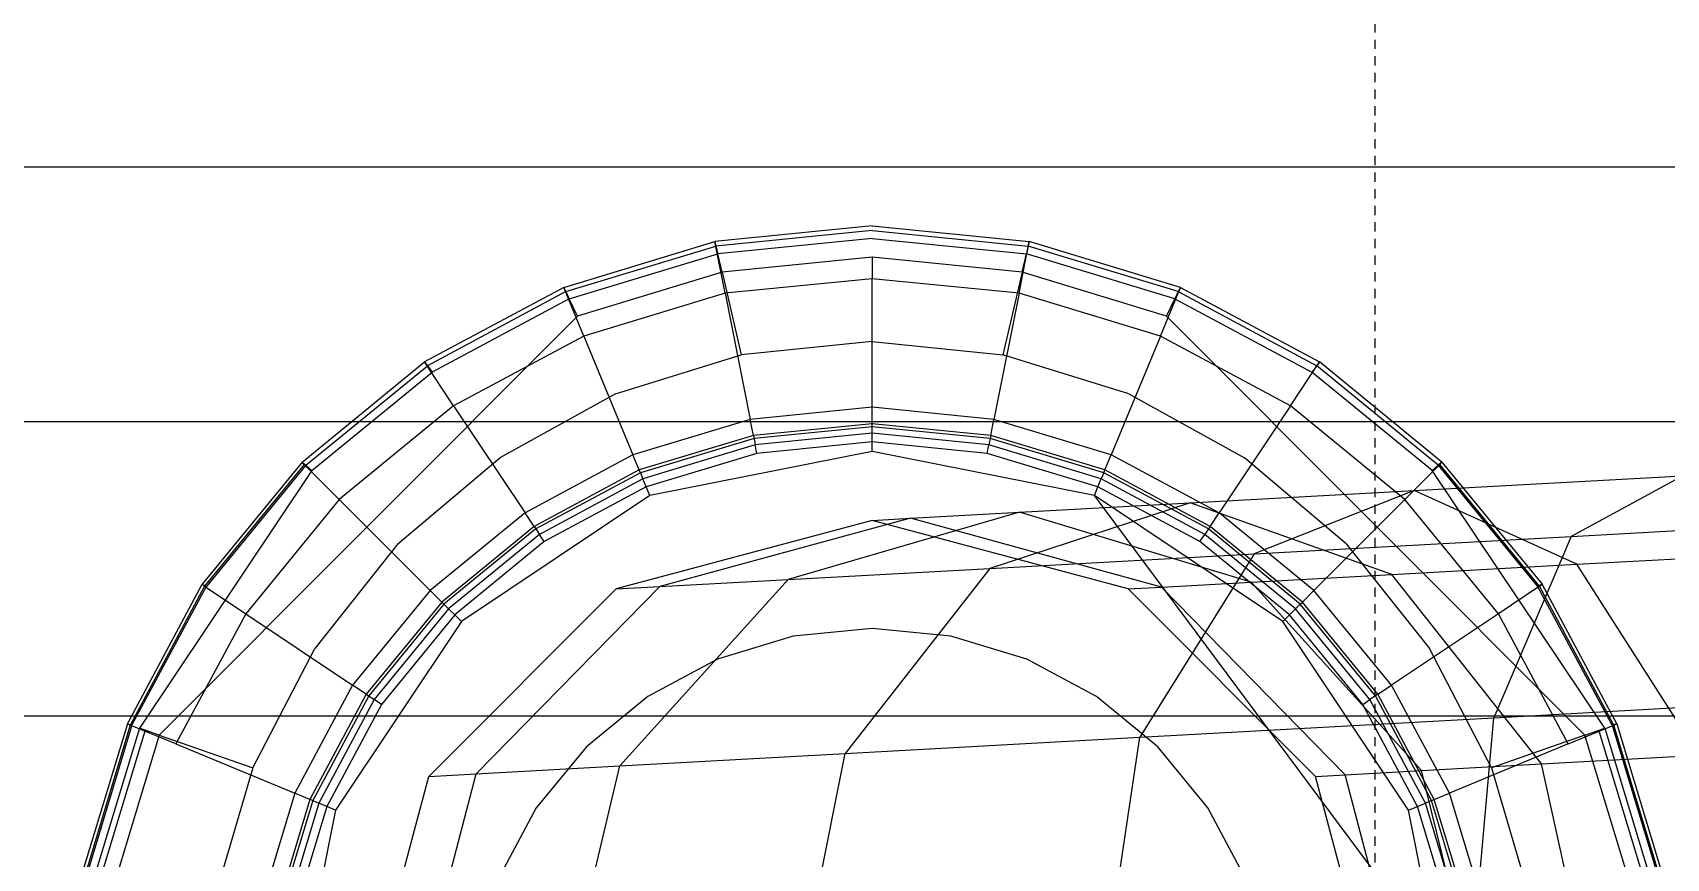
# Model space of a CAD drawing. Extents: x 11992 to 29481, y -6727 to 6811.
# Drawn here: x 17331.25 to 17353.6, y 2201.74 to 2213.03 of the extents above; entities that cross this region are included whole.
import ezdxf

# ---------------------------------------------------------------- set-up
doc = ezdxf.new("R2010")
doc.units = 0
doc.header["$MEASUREMENT"] = 0
doc.linetypes.add('DASHED', pattern=[19.05, 12.7, -6.35])
doc.layers.get('0').update_dxf_attribs({"color": 8, "linetype": 'CONTINUOUS'})
doc.layers.add('DQ-BEAM-DASH', color=8, linetype='DASHED')

# ---------------------------------------------------------------- blocks, each defined once
blk = doc.blocks.new('MB-B')
at = {"layer": 'DQ-BEAM-DASH', "ltscale": 0.01}
blk.add_line((-12750, 8000), (-12750, 5000), dxfattribs=at)

msp = doc.modelspace()

# ---------------------------------------------------------------- linework, layer by layer
for p, q in [((17398.316, 2211.188, -1251.743), (17304.316, 2211.188, -1251.743)), ((17398.316, 2211.188, -1228.162), (17304.316, 2211.188, -1228.162)), ((17342.733, 2210.385, -1253.007), (17340.583, 2210.171, -1253.2)), ((17342.733, 2210.385, -1253.007), (17344.882, 2210.171, -1253.2)), ((17338.516, 2209.546, -1253.711), (17340.583, 2210.171, -1253.2)), ((17340.723, 2209.465, -1259.58), (17340.583, 2210.171, -1253.2)), ((17340.583, 2210.171, -1253.2), (17340.598, 2210.108, -1253.1)), ((17342.733, 2210.321, -1252.907), (17340.598, 2210.108, -1253.1)), ((17342.733, 2210.214, -1252.862), (17340.622, 2210.004, -1253.052)), ((17342.733, 2210.321, -1252.907), (17344.867, 2210.108, -1253.1)), ((17342.733, 2210.214, -1252.862), (17344.843, 2210.004, -1253.052)), ((17344.743, 2209.465, -1259.58), (17344.882, 2210.171, -1253.2)), ((17344.882, 2210.171, -1253.2), (17344.867, 2210.108, -1253.1)), ((17346.95, 2209.546, -1253.711), (17344.882, 2210.171, -1253.2)), ((17338.544, 2209.488, -1253.607), (17340.598, 2210.108, -1253.1)), ((17338.591, 2209.39, -1253.555), (17340.622, 2210.004, -1253.052)), ((17340.598, 2210.108, -1253.1), (17340.622, 2210.004, -1253.052)), ((17340.681, 2209.753, -1253.065), (17340.622, 2210.004, -1253.052)), ((17342.733, 2209.958, -1252.879), (17340.681, 2209.753, -1253.065)), ((17344.785, 2209.753, -1253.065), (17342.733, 2209.958, -1252.879)), ((17342.733, 2209.958, -1252.879), (17342.733, 2209.664, -1259.556)), ((17344.785, 2209.753, -1253.065), (17344.843, 2210.004, -1253.052)), ((17344.867, 2210.108, -1253.1), (17344.843, 2210.004, -1253.052)), ((17346.875, 2209.39, -1253.555), (17344.843, 2210.004, -1253.052)), ((17346.921, 2209.488, -1253.607), (17344.867, 2210.108, -1253.1)), ((17340.681, 2209.753, -1253.065), (17338.705, 2209.154, -1253.555)), ((17340.681, 2209.753, -1253.065), (17340.944, 2208.624, -1253.261)), ((17342.733, 2209.664, -1259.556), (17340.723, 2209.465, -1259.58)), ((17342.733, 2207.64, -1290.624), (17342.733, 2209.664, -1259.556)), ((17344.743, 2209.465, -1259.58), (17342.733, 2209.664, -1259.556)), ((17344.785, 2209.753, -1253.065), (17344.521, 2208.624, -1253.261)), ((17346.76, 2209.154, -1253.555), (17344.785, 2209.753, -1253.065)), ((17338.516, 2209.546, -1253.711), (17336.611, 2208.526, -1254.468)), ((17338.544, 2209.488, -1253.607), (17336.651, 2208.475, -1254.36)), ((17338.789, 2208.88, -1259.644), (17338.516, 2209.546, -1253.711)), ((17338.516, 2209.546, -1253.711), (17338.544, 2209.488, -1253.607)), ((17338.544, 2209.488, -1253.607), (17338.591, 2209.39, -1253.555)), ((17340.723, 2209.465, -1259.58), (17338.789, 2208.88, -1259.644)), ((17340.723, 2209.465, -1259.58), (17341.066, 2207.74, -1265.382)), ((17344.743, 2209.465, -1259.58), (17344.4, 2207.74, -1265.382)), ((17346.676, 2208.88, -1259.644), (17344.743, 2209.465, -1259.58)), ((17346.676, 2208.88, -1259.644), (17346.95, 2209.546, -1253.711)), ((17346.921, 2209.488, -1253.607), (17346.875, 2209.39, -1253.555)), ((17346.95, 2209.546, -1253.711), (17346.921, 2209.488, -1253.607)), ((17346.921, 2209.488, -1253.607), (17348.814, 2208.475, -1254.36)), ((17346.95, 2209.546, -1253.711), (17348.854, 2208.526, -1254.468)), ((17338.591, 2209.39, -1253.555), (17336.718, 2208.388, -1254.3)), ((17338.705, 2209.154, -1253.555), (17338.591, 2209.39, -1253.555)), ((17346.76, 2209.154, -1253.555), (17346.875, 2209.39, -1253.555)), ((17346.875, 2209.39, -1253.555), (17348.747, 2208.388, -1254.3)), ((17338.705, 2209.154, -1253.555), (17332.983, 2203.425, -1256.402)), ((17352.482, 2203.425, -1256.402), (17346.76, 2209.154, -1253.555)), ((17338.789, 2208.88, -1259.644), (17337.009, 2207.926, -1259.739)), ((17338.789, 2208.88, -1259.644), (17339.462, 2207.255, -1265.382)), ((17342.733, 2208.807, -1253.095), (17340.944, 2208.624, -1253.261)), ((17342.733, 2208.807, -1253.095), (17344.521, 2208.624, -1253.261)), ((17346.676, 2208.88, -1259.644), (17346.003, 2207.255, -1265.382)), ((17348.457, 2207.926, -1259.739), (17346.676, 2208.88, -1259.644)), ((17339.224, 2208.088, -1253.699), (17340.944, 2208.624, -1253.261)), ((17346.242, 2208.088, -1253.699), (17344.521, 2208.624, -1253.261)), ((17334.939, 2207.157, -1255.308), (17336.611, 2208.526, -1254.468)), ((17334.989, 2207.114, -1255.196), (17336.651, 2208.475, -1254.36)), ((17335.072, 2207.043, -1255.128), (17336.718, 2208.388, -1254.3)), ((17336.611, 2208.526, -1254.468), (17336.651, 2208.475, -1254.36)), ((17337.009, 2207.926, -1259.739), (17336.611, 2208.526, -1254.468)), ((17336.651, 2208.475, -1254.36), (17336.718, 2208.388, -1254.3)), ((17348.457, 2207.926, -1259.739), (17348.854, 2208.526, -1254.468)), ((17348.814, 2208.475, -1254.36), (17348.747, 2208.388, -1254.3)), ((17350.394, 2207.043, -1255.128), (17348.747, 2208.388, -1254.3)), ((17348.854, 2208.526, -1254.468), (17348.814, 2208.475, -1254.36)), ((17350.476, 2207.114, -1255.196), (17348.814, 2208.475, -1254.36)), ((17350.526, 2207.157, -1255.308), (17348.854, 2208.526, -1254.468)), ((17337.009, 2207.926, -1259.739), (17335.446, 2206.646, -1259.845)), ((17337.009, 2207.926, -1259.739), (17337.986, 2206.464, -1265.382)), ((17339.224, 2208.088, -1253.699), (17337.64, 2207.213, -1254.348)), ((17342.733, 2207.906, -1265.382), (17341.066, 2207.74, -1265.382)), ((17344.4, 2207.74, -1265.382), (17342.733, 2207.906, -1265.382)), ((17346.242, 2208.088, -1253.699), (17347.826, 2207.213, -1254.348)), ((17348.457, 2207.926, -1259.739), (17347.48, 2206.464, -1265.382)), ((17350.019, 2206.646, -1259.845), (17348.457, 2207.926, -1259.739)), ((17398.316, 2207.708, -1254.413), (17304.316, 2207.708, -1254.413)), ((17398.316, 2207.708, -1225.492), (17304.316, 2207.708, -1225.492)), ((17341.066, 2207.74, -1265.382), (17339.462, 2207.255, -1265.382)), ((17341.109, 2207.521, -1290.313), (17341.066, 2207.74, -1265.382)), ((17342.733, 2207.682, -1290.313), (17341.109, 2207.521, -1290.313)), ((17344.356, 2207.521, -1290.313), (17342.733, 2207.682, -1290.313)), ((17344.356, 2207.521, -1290.313), (17344.4, 2207.74, -1265.382)), ((17346.003, 2207.255, -1265.382), (17344.4, 2207.74, -1265.382)), ((17341.109, 2207.521, -1290.313), (17339.548, 2207.049, -1290.313)), ((17341.118, 2207.48, -1290.624), (17339.564, 2207.01, -1290.624)), ((17341.109, 2207.521, -1290.313), (17341.118, 2207.48, -1290.624)), ((17342.733, 2207.64, -1290.624), (17341.118, 2207.48, -1290.624)), ((17341.118, 2207.48, -1290.624), (17341.135, 2207.392, -1290.824)), ((17342.733, 2207.551, -1290.824), (17341.135, 2207.392, -1290.824)), ((17342.733, 2207.432, -1290.942), (17341.158, 2207.275, -1290.942)), ((17344.348, 2207.48, -1290.624), (17342.733, 2207.64, -1290.624)), ((17342.733, 2207.303, -1291.003), (17342.733, 2207.64, -1290.624)), ((17344.331, 2207.392, -1290.824), (17342.733, 2207.551, -1290.824)), ((17344.307, 2207.275, -1290.942), (17342.733, 2207.432, -1290.942)), ((17344.348, 2207.48, -1290.624), (17344.331, 2207.392, -1290.824)), ((17344.356, 2207.521, -1290.313), (17344.348, 2207.48, -1290.624)), ((17345.902, 2207.01, -1290.624), (17344.348, 2207.48, -1290.624)), ((17345.918, 2207.049, -1290.313), (17344.356, 2207.521, -1290.313)), ((17336.249, 2206.04, -1255.068), (17337.64, 2207.213, -1254.348)), ((17339.462, 2207.255, -1265.382), (17337.986, 2206.464, -1265.382)), ((17339.548, 2207.049, -1290.313), (17339.462, 2207.255, -1265.382)), ((17341.135, 2207.392, -1290.824), (17339.598, 2206.927, -1290.824)), ((17341.158, 2207.275, -1290.942), (17339.643, 2206.818, -1290.942)), ((17342.733, 2207.303, -1291.003), (17339.693, 2206.698, -1291.003)), ((17341.158, 2207.275, -1290.942), (17341.135, 2207.392, -1290.824)), ((17345.773, 2206.698, -1291.003), (17342.733, 2207.303, -1291.003)), ((17344.307, 2207.275, -1290.942), (17344.331, 2207.392, -1290.824)), ((17345.822, 2206.818, -1290.942), (17344.307, 2207.275, -1290.942)), ((17345.868, 2206.927, -1290.824), (17344.331, 2207.392, -1290.824)), ((17345.918, 2207.049, -1290.313), (17346.003, 2207.255, -1265.382)), ((17347.48, 2206.464, -1265.382), (17346.003, 2207.255, -1265.382)), ((17349.216, 2206.04, -1255.068), (17347.826, 2207.213, -1254.348)), ((17335.072, 2207.043, -1255.128), (17332.713, 2203.521, -1256.469)), ((17334.939, 2207.157, -1255.308), (17333.57, 2205.486, -1256.069)), ((17334.968, 2207.125, -1255.943), (17333.604, 2205.46, -1256.61)), ((17334.989, 2207.114, -1255.196), (17333.626, 2205.453, -1255.952)), ((17334.968, 2207.125, -1255.943), (17334.939, 2207.157, -1255.308)), ((17334.939, 2207.157, -1255.308), (17334.989, 2207.114, -1255.196)), ((17335.446, 2206.646, -1259.845), (17334.968, 2207.125, -1255.943)), ((17334.989, 2207.114, -1255.196), (17335.072, 2207.043, -1255.128)), ((17339.548, 2207.049, -1290.313), (17338.11, 2206.278, -1290.313)), ((17339.564, 2207.01, -1290.624), (17338.133, 2206.243, -1290.624)), ((17339.564, 2207.01, -1290.624), (17339.548, 2207.049, -1290.313)), ((17339.564, 2207.01, -1290.624), (17339.598, 2206.927, -1290.824)), ((17345.902, 2207.01, -1290.624), (17345.868, 2206.927, -1290.824)), ((17345.902, 2207.01, -1290.624), (17345.918, 2207.049, -1290.313)), ((17347.333, 2206.243, -1290.624), (17345.902, 2207.01, -1290.624)), ((17347.356, 2206.278, -1290.313), (17345.918, 2207.049, -1290.313)), ((17350.019, 2206.646, -1259.845), (17350.497, 2207.125, -1255.943)), ((17350.476, 2207.114, -1255.196), (17350.394, 2207.043, -1255.128)), ((17352.753, 2203.521, -1256.469), (17350.394, 2207.043, -1255.128)), ((17350.526, 2207.157, -1255.308), (17350.476, 2207.114, -1255.196)), ((17350.476, 2207.114, -1255.196), (17351.839, 2205.453, -1255.952)), ((17350.497, 2207.125, -1255.943), (17350.526, 2207.157, -1255.308)), ((17351.861, 2205.46, -1256.61), (17350.497, 2207.125, -1255.943)), ((17350.526, 2207.157, -1255.308), (17351.896, 2205.486, -1256.069)), ((17339.598, 2206.927, -1290.824), (17338.183, 2206.169, -1290.824)), ((17339.643, 2206.818, -1290.942), (17338.249, 2206.07, -1290.942)), ((17339.643, 2206.818, -1290.942), (17339.598, 2206.927, -1290.824)), ((17339.693, 2206.698, -1291.003), (17339.643, 2206.818, -1290.942)), ((17345.773, 2206.698, -1291.003), (17345.822, 2206.818, -1290.942)), ((17345.822, 2206.818, -1290.942), (17345.868, 2206.927, -1290.824)), ((17347.217, 2206.07, -1290.942), (17345.822, 2206.818, -1290.942)), ((17347.283, 2206.169, -1290.824), (17345.868, 2206.927, -1290.824)), ((17347.083, 2206.599, -1679.064), (17350.147, 2206.768, -1682.133)), ((17350.147, 2206.768, -1682.133), (17347.96, 2205.902, -1684.916)), ((17350.147, 2206.768, -1682.133), (17353.819, 2206.97, -1684.472)), ((17352.373, 2205.76, -1679.43), (17350.147, 2206.768, -1682.133)), ((17353.819, 2206.97, -1684.472), (17352.295, 2206.141, -1687.678)), ((17335.446, 2206.646, -1259.845), (17334.166, 2205.083, -1259.94)), ((17335.446, 2206.646, -1259.845), (17336.69, 2205.403, -1265.382)), ((17339.693, 2206.698, -1291.003), (17337.116, 2204.976, -1291.003)), ((17347.083, 2206.599, -1679.064), (17344.345, 2205.703, -1681.296)), ((17344.747, 2206.47, -1675.386), (17347.083, 2206.599, -1679.064)), ((17348.349, 2204.976, -1291.003), (17345.773, 2206.698, -1291.003)), ((17350.143, 2200.833, -1291.028), (17345.773, 2206.698, -1291.003)), ((17349.843, 2205.62, -1676.897), (17347.083, 2206.599, -1679.064)), ((17350.019, 2206.646, -1259.845), (17348.776, 2205.403, -1265.382)), ((17351.299, 2205.083, -1259.94), (17350.019, 2206.646, -1259.845)), ((17337.986, 2206.464, -1265.382), (17336.69, 2205.403, -1265.382)), ((17338.11, 2206.278, -1290.313), (17337.986, 2206.464, -1265.382)), ((17342.733, 2206.359, -1666.657), (17339.233, 2205.422, -1666.861)), ((17342.733, 2206.359, -1291.036), (17339.233, 2205.422, -1291.036)), ((17343.258, 2206.388, -1671.219), (17339.828, 2205.454, -1672.03)), ((17344.747, 2206.47, -1675.386), (17341.587, 2205.551, -1676.955)), ((17342.733, 2206.359, -1666.657), (17343.258, 2206.388, -1671.219)), ((17346.233, 2205.422, -1666.459), (17342.733, 2206.359, -1666.657)), ((17346.233, 2205.422, -1291.036), (17342.733, 2206.359, -1291.036)), ((17342.733, 2206.359, -1666.657), (17342.733, 2206.359, -1291.036)), ((17343.258, 2206.388, -1671.219), (17344.747, 2206.47, -1675.386)), ((17346.69, 2205.447, -1670.431), (17343.258, 2206.388, -1671.219)), ((17347.916, 2205.514, -1673.863), (17344.747, 2206.47, -1675.386)), ((17347.356, 2206.278, -1290.313), (17347.48, 2206.464, -1265.382)), ((17348.776, 2205.403, -1265.382), (17347.48, 2206.464, -1265.382)), ((17352.295, 2206.141, -1687.678), (17357.212, 2206.412, -1689.44)), ((17338.11, 2206.278, -1290.313), (17336.848, 2205.244, -1290.313)), ((17338.133, 2206.243, -1290.624), (17336.877, 2205.215, -1290.624)), ((17338.183, 2206.169, -1290.824), (17336.941, 2205.152, -1290.824)), ((17338.11, 2206.278, -1290.313), (17338.133, 2206.243, -1290.624)), ((17338.133, 2206.243, -1290.624), (17338.183, 2206.169, -1290.824)), ((17338.249, 2206.07, -1290.942), (17338.183, 2206.169, -1290.824)), ((17347.217, 2206.07, -1290.942), (17347.283, 2206.169, -1290.824)), ((17347.333, 2206.243, -1290.624), (17347.283, 2206.169, -1290.824)), ((17348.525, 2205.152, -1290.824), (17347.283, 2206.169, -1290.824)), ((17347.356, 2206.278, -1290.313), (17347.333, 2206.243, -1290.624)), ((17348.588, 2205.215, -1290.624), (17347.333, 2206.243, -1290.624)), ((17348.618, 2205.244, -1290.313), (17347.356, 2206.278, -1290.313)), ((17347.96, 2205.902, -1684.916), (17352.295, 2206.141, -1687.678)), ((17352.295, 2206.141, -1687.678), (17351.236, 2203.661, -1690.118)), ((17336.249, 2206.04, -1255.068), (17335.11, 2204.607, -1255.719)), ((17338.249, 2206.07, -1290.942), (17337.025, 2205.068, -1290.942)), ((17344.345, 2205.703, -1681.296), (17347.96, 2205.902, -1684.916)), ((17347.96, 2205.902, -1684.916), (17346.396, 2203.395, -1687.034)), ((17348.441, 2205.068, -1290.942), (17347.217, 2206.07, -1290.942)), ((17349.216, 2206.04, -1255.068), (17350.355, 2204.607, -1255.719)), ((17352.373, 2205.76, -1679.43), (17355.402, 2205.926, -1681.36)), ((17341.587, 2205.551, -1676.955), (17344.345, 2205.703, -1681.296)), ((17344.345, 2205.703, -1681.296), (17342.363, 2203.173, -1682.995)), ((17349.843, 2205.62, -1676.897), (17352.373, 2205.76, -1679.43)), ((17354.041, 2203.148, -1677.533), (17352.373, 2205.76, -1679.43)), ((17332.548, 2203.58, -1256.668), (17333.57, 2205.486, -1256.069)), ((17333.604, 2205.46, -1256.61), (17332.587, 2203.562, -1257.136)), ((17332.61, 2203.558, -1256.549), (17333.626, 2205.453, -1255.952)), ((17333.604, 2205.46, -1256.61), (17333.57, 2205.486, -1256.069)), ((17333.57, 2205.486, -1256.069), (17333.626, 2205.453, -1255.952)), ((17333.604, 2205.46, -1256.61), (17334.166, 2205.083, -1259.94)), ((17339.233, 2205.422, -1666.861), (17336.67, 2202.859, -1667.016)), ((17339.233, 2205.422, -1291.036), (17336.67, 2202.859, -1291.036)), ((17339.828, 2205.454, -1672.03), (17337.319, 2202.895, -1672.647)), ((17339.233, 2205.422, -1666.861), (17339.828, 2205.454, -1672.03)), ((17339.233, 2205.422, -1666.861), (17339.233, 2205.422, -1291.036)), ((17341.587, 2205.551, -1676.955), (17339.284, 2203.003, -1678.148)), ((17339.828, 2205.454, -1672.03), (17341.587, 2205.551, -1676.955)), ((17346.233, 2205.422, -1666.459), (17346.69, 2205.447, -1670.431)), ((17348.795, 2202.859, -1666.32), (17346.233, 2205.422, -1666.459)), ((17348.795, 2202.859, -1291.036), (17346.233, 2205.422, -1291.036)), ((17346.233, 2205.422, -1666.459), (17346.233, 2205.422, -1291.036)), ((17346.69, 2205.447, -1670.431), (17347.916, 2205.514, -1673.863)), ((17349.205, 2202.882, -1669.878), (17346.69, 2205.447, -1670.431)), ((17347.916, 2205.514, -1673.863), (17349.843, 2205.62, -1676.897)), ((17350.246, 2202.939, -1672.794), (17347.916, 2205.514, -1673.863)), ((17351.886, 2203.03, -1675.375), (17349.843, 2205.62, -1676.897)), ((17351.861, 2205.46, -1256.61), (17351.299, 2205.083, -1259.94)), ((17351.896, 2205.486, -1256.069), (17351.839, 2205.453, -1255.952)), ((17352.856, 2203.558, -1256.549), (17351.839, 2205.453, -1255.952)), ((17351.861, 2205.46, -1256.61), (17351.896, 2205.486, -1256.069)), ((17352.878, 2203.562, -1257.136), (17351.861, 2205.46, -1256.61)), ((17352.917, 2203.58, -1256.668), (17351.896, 2205.486, -1256.069)), ((17336.69, 2205.403, -1265.382), (17335.628, 2204.107, -1265.382)), ((17336.848, 2205.244, -1290.313), (17335.814, 2203.982, -1290.313)), ((17336.877, 2205.215, -1290.624), (17335.849, 2203.959, -1290.624)), ((17336.848, 2205.244, -1290.313), (17336.69, 2205.403, -1265.382)), ((17336.877, 2205.215, -1290.624), (17336.848, 2205.244, -1290.313)), ((17337.116, 2204.976, -1291.003), (17336.877, 2205.215, -1290.624)), ((17348.588, 2205.215, -1290.624), (17348.525, 2205.152, -1290.824)), ((17348.588, 2205.215, -1290.624), (17348.618, 2205.244, -1290.313)), ((17349.617, 2203.959, -1290.624), (17348.588, 2205.215, -1290.624)), ((17348.618, 2205.244, -1290.313), (17348.776, 2205.403, -1265.382)), ((17349.651, 2203.982, -1290.313), (17348.618, 2205.244, -1290.313)), ((17349.837, 2204.107, -1265.382), (17348.776, 2205.403, -1265.382)), ((17334.166, 2205.083, -1259.94), (17333.212, 2203.303, -1260.015)), ((17334.166, 2205.083, -1259.94), (17335.628, 2204.107, -1265.382)), ((17337.116, 2204.976, -1291.003), (17335.394, 2202.399, -1291.003)), ((17336.941, 2205.152, -1290.824), (17335.923, 2203.909, -1290.824)), ((17337.025, 2205.068, -1290.942), (17336.022, 2203.844, -1290.942)), ((17348.349, 2204.976, -1291.003), (17348.441, 2205.068, -1290.942)), ((17350.071, 2202.399, -1291.003), (17348.349, 2204.976, -1291.003)), ((17348.441, 2205.068, -1290.942), (17348.525, 2205.152, -1290.824)), ((17349.444, 2203.844, -1290.942), (17348.441, 2205.068, -1290.942)), ((17349.542, 2203.909, -1290.824), (17348.525, 2205.152, -1290.824)), ((17351.299, 2205.083, -1259.94), (17349.837, 2204.107, -1265.382)), ((17352.253, 2203.303, -1260.015), (17351.299, 2205.083, -1259.94)), ((17341.655, 2204.777, -1291.036), (17340.618, 2204.464, -1291.036)), ((17342.733, 2204.884, -1291.036), (17341.655, 2204.777, -1291.036)), ((17343.81, 2204.777, -1291.036), (17342.733, 2204.884, -1291.036)), ((17344.847, 2204.464, -1291.036), (17343.81, 2204.777, -1291.036)), ((17334.262, 2202.975, -1256.233), (17335.11, 2204.607, -1255.719)), ((17351.204, 2202.975, -1256.233), (17350.355, 2204.607, -1255.719)), ((17340.618, 2204.464, -1291.036), (17339.664, 2203.952, -1291.036)), ((17345.802, 2203.952, -1291.036), (17344.847, 2204.464, -1291.036)), ((17335.628, 2204.107, -1265.382), (17334.837, 2202.63, -1265.382)), ((17335.814, 2203.982, -1290.313), (17335.628, 2204.107, -1265.382)), ((17349.651, 2203.982, -1290.313), (17349.837, 2204.107, -1265.382)), ((17350.629, 2202.63, -1265.382), (17349.837, 2204.107, -1265.382)), ((17335.814, 2203.982, -1290.313), (17335.044, 2202.544, -1290.313)), ((17335.849, 2203.959, -1290.624), (17335.082, 2202.528, -1290.624)), ((17335.923, 2203.909, -1290.824), (17335.165, 2202.494, -1290.824)), ((17335.814, 2203.982, -1290.313), (17335.849, 2203.959, -1290.624)), ((17335.849, 2203.959, -1290.624), (17335.923, 2203.909, -1290.824)), ((17336.022, 2203.844, -1290.942), (17335.923, 2203.909, -1290.824)), ((17339.664, 2203.952, -1291.036), (17338.826, 2203.266, -1291.036)), ((17346.639, 2203.266, -1291.036), (17345.802, 2203.952, -1291.036)), ((17349.444, 2203.844, -1290.942), (17349.542, 2203.909, -1290.824)), ((17349.617, 2203.959, -1290.624), (17349.542, 2203.909, -1290.824)), ((17350.301, 2202.494, -1290.824), (17349.542, 2203.909, -1290.824)), ((17349.651, 2203.982, -1290.313), (17349.617, 2203.959, -1290.624)), ((17350.383, 2202.528, -1290.624), (17349.617, 2203.959, -1290.624)), ((17350.422, 2202.544, -1290.313), (17349.651, 2203.982, -1290.313)), ((17351.236, 2203.661, -1690.118), (17356.728, 2203.964, -1692.086)), ((17398.316, 2203.681, -1223.824), (17304.316, 2203.681, -1223.824)), ((17398.316, 2203.681, -1256.081), (17304.316, 2203.681, -1256.081)), ((17336.022, 2203.844, -1290.942), (17335.275, 2202.449, -1290.942)), ((17346.396, 2203.395, -1687.034), (17351.236, 2203.661, -1690.118)), ((17350.191, 2202.449, -1290.942), (17349.444, 2203.844, -1290.942)), ((17350.927, 2200.196, -1691.138), (17351.236, 2203.661, -1690.118)), ((17332.548, 2203.58, -1256.668), (17331.922, 2201.511, -1257.026)), ((17332.587, 2203.562, -1257.136), (17331.964, 2201.502, -1257.45)), ((17332.61, 2203.558, -1256.549), (17331.987, 2201.5, -1256.905)), ((17332.713, 2203.521, -1256.469), (17332.094, 2201.481, -1256.822)), ((17332.788, 2203.479, -1258.26), (17332.177, 2201.459, -1258.44)), ((17332.983, 2203.425, -1256.402), (17332.381, 2201.433, -1256.747)), ((17332.587, 2203.562, -1257.136), (17332.548, 2203.58, -1256.668)), ((17332.548, 2203.58, -1256.668), (17332.61, 2203.558, -1256.549)), ((17332.788, 2203.479, -1258.26), (17332.587, 2203.562, -1257.136)), ((17332.983, 2203.425, -1256.402), (17332.713, 2203.521, -1256.469)), ((17333.212, 2203.303, -1260.015), (17332.788, 2203.479, -1258.26)), ((17332.983, 2203.425, -1256.402), (17334.262, 2202.975, -1256.233)), ((17352.482, 2203.425, -1256.402), (17351.204, 2202.975, -1256.233)), ((17352.253, 2203.303, -1260.015), (17352.678, 2203.479, -1258.26)), ((17352.482, 2203.425, -1256.402), (17352.753, 2203.521, -1256.469)), ((17353.085, 2201.433, -1256.747), (17352.482, 2203.425, -1256.402)), ((17352.678, 2203.479, -1258.26), (17352.878, 2203.562, -1257.136)), ((17353.289, 2201.459, -1258.44), (17352.678, 2203.479, -1258.26)), ((17352.753, 2203.521, -1256.469), (17353.371, 2201.481, -1256.822)), ((17352.917, 2203.58, -1256.668), (17352.856, 2203.558, -1256.549)), ((17352.856, 2203.558, -1256.549), (17353.479, 2201.5, -1256.905)), ((17352.878, 2203.562, -1257.136), (17352.917, 2203.58, -1256.668)), ((17353.501, 2201.502, -1257.45), (17352.878, 2203.562, -1257.136)), ((17352.917, 2203.58, -1256.668), (17353.543, 2201.511, -1257.026)), ((17333.212, 2203.303, -1260.015), (17334.837, 2202.63, -1265.382)), ((17338.826, 2203.266, -1291.036), (17338.14, 2202.428, -1291.036)), ((17342.363, 2203.173, -1682.995), (17346.396, 2203.395, -1687.034)), ((17345.876, 2199.918, -1687.92), (17346.396, 2203.395, -1687.034)), ((17347.326, 2202.428, -1291.036), (17346.639, 2203.266, -1291.036)), ((17352.253, 2203.303, -1260.015), (17350.629, 2202.63, -1265.382)), ((17334.262, 2202.975, -1256.233), (17333.741, 2201.202, -1256.539)), ((17337.319, 2202.895, -1672.647), (17339.284, 2203.003, -1678.148)), ((17338.455, 2199.509, -1678.648), (17339.284, 2203.003, -1678.148)), ((17339.284, 2203.003, -1678.148), (17342.363, 2203.173, -1682.995)), ((17341.668, 2199.686, -1683.705), (17342.363, 2203.173, -1682.995)), ((17350.246, 2202.939, -1672.794), (17351.886, 2203.03, -1675.375)), ((17351.204, 2202.975, -1256.233), (17351.724, 2201.202, -1256.539)), ((17351.886, 2203.03, -1675.375), (17354.041, 2203.148, -1677.533)), ((17352.664, 2199.521, -1674.907), (17351.886, 2203.03, -1675.375)), ((17335.733, 2199.359, -1291.036), (17336.67, 2202.859, -1291.036)), ((17335.733, 2199.359, -1667.081), (17336.67, 2202.859, -1667.016)), ((17336.404, 2199.396, -1672.905), (17337.319, 2202.895, -1672.647)), ((17336.67, 2202.859, -1667.016), (17337.319, 2202.895, -1672.647)), ((17336.67, 2202.859, -1667.016), (17336.67, 2202.859, -1291.036)), ((17348.795, 2202.859, -1666.32), (17349.205, 2202.882, -1669.878)), ((17349.733, 2199.359, -1666.278), (17348.795, 2202.859, -1666.32)), ((17349.733, 2199.359, -1291.036), (17348.795, 2202.859, -1291.036)), ((17348.795, 2202.859, -1666.32), (17348.795, 2202.859, -1291.036)), ((17349.205, 2202.882, -1669.878), (17350.246, 2202.939, -1672.794)), ((17350.128, 2199.381, -1669.708), (17349.205, 2202.882, -1669.878)), ((17351.113, 2199.435, -1672.465), (17350.246, 2202.939, -1672.794)), ((17334.837, 2202.63, -1265.382), (17334.352, 2201.026, -1265.382)), ((17335.044, 2202.544, -1290.313), (17334.571, 2200.983, -1290.313)), ((17335.082, 2202.528, -1290.624), (17334.612, 2200.975, -1290.624)), ((17335.044, 2202.544, -1290.313), (17334.837, 2202.63, -1265.382)), ((17335.082, 2202.528, -1290.624), (17335.044, 2202.544, -1290.313)), ((17335.082, 2202.528, -1290.624), (17335.165, 2202.494, -1290.824)), ((17350.383, 2202.528, -1290.624), (17350.301, 2202.494, -1290.824)), ((17350.383, 2202.528, -1290.624), (17350.422, 2202.544, -1290.313)), ((17350.853, 2200.975, -1290.624), (17350.383, 2202.528, -1290.624)), ((17350.422, 2202.544, -1290.313), (17350.629, 2202.63, -1265.382)), ((17350.894, 2200.983, -1290.313), (17350.422, 2202.544, -1290.313)), ((17351.113, 2201.026, -1265.382), (17350.629, 2202.63, -1265.382)), ((17335.165, 2202.494, -1290.824), (17334.7, 2200.957, -1290.824)), ((17335.394, 2202.399, -1291.003), (17334.79, 2199.359, -1291.003)), ((17335.275, 2202.449, -1290.942), (17334.817, 2200.934, -1290.942)), ((17335.275, 2202.449, -1290.942), (17335.165, 2202.494, -1290.824)), ((17335.394, 2202.399, -1291.003), (17335.275, 2202.449, -1290.942)), ((17338.14, 2202.428, -1291.036), (17337.628, 2201.474, -1291.036)), ((17347.837, 2201.474, -1291.036), (17347.326, 2202.428, -1291.036)), ((17350.071, 2202.399, -1291.003), (17350.191, 2202.449, -1290.942)), ((17350.676, 2199.359, -1291.003), (17350.071, 2202.399, -1291.003)), ((17350.191, 2202.449, -1290.942), (17350.301, 2202.494, -1290.824)), ((17350.649, 2200.934, -1290.942), (17350.191, 2202.449, -1290.942)), ((17350.765, 2200.957, -1290.824), (17350.301, 2202.494, -1290.824))]:
    msp.add_line(p, q)

# ---------------------------------------------------------------- block references
msp.add_blockref('MB-B', (30099.609, -4369.453))

doc.saveas('drawing.dxf')
